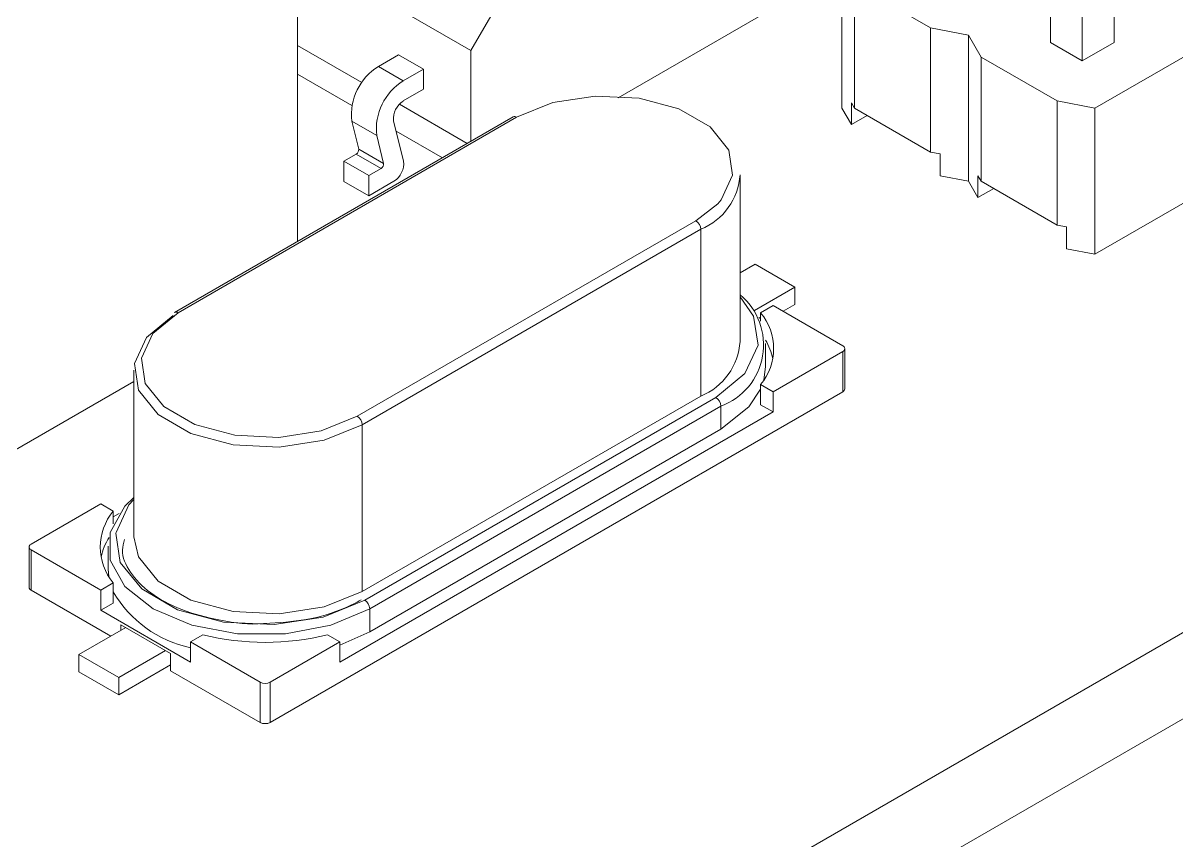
# Model space of a CAD drawing. Header units: millimetres. Extents: x -37 to 256, y 6 to 200.
# Drawn here: x 48.83 to 57.02, y 161.77 to 167.57 of the extents above; entities that cross this region are included whole.
import ezdxf

# ---------------------------------------------------------------- set-up
doc = ezdxf.new("R2010")
doc.units = ezdxf.units.MM

msp = doc.modelspace()

# ---------------------------------------------------------------- linework, layer by layer
at = {"color": 7, "linetype": 'Continuous', "lineweight": 15}
for p, q in [((40.4534, 153.6592), (82.8798, 178.1514)), ((40.4534, 153.0468), (82.8798, 177.539)), ((50.7772, 171.764), (50.7772, 166.0245)), ((56.1229, 167.4362), (56.1229, 169.6784)), ((56.5754, 167.4362), (56.5754, 169.6784)), ((56.3492, 167.3056), (56.3492, 169.5478)), ((52.0075, 167.3791), (50.7772, 168.0893)), ((54.6429, 166.9695), (54.6429, 168.0065)), ((53.0532, 167.0437), (54.4294, 167.8381)), ((54.7327, 167.851), (55.2715, 167.5399)), ((54.7327, 166.9695), (54.7327, 167.851)), ((52.1489, 167.624), (52.0075, 167.3791)), ((55.2715, 167.5399), (55.5409, 167.4881)), ((55.2715, 167.5399), (55.2715, 166.6585)), ((55.6307, 167.3325), (55.5409, 167.4881)), ((55.5409, 166.4511), (55.5409, 167.4881)), ((50.7772, 167.4156), (51.2338, 167.152)), ((52.0075, 167.3791), (52.0075, 166.7348)), ((56.3492, 167.3056), (56.1229, 167.4362)), ((56.5754, 167.4362), (56.3492, 167.3056)), ((56.439, 166.9696), (57.1574, 167.3844)), ((51.4949, 167.3484), (51.3513, 167.2656)), ((51.4949, 167.3484), (51.6716, 167.2464)), ((55.6307, 167.3325), (56.1695, 167.0215)), ((55.6307, 166.4511), (55.6307, 167.3325)), ((51.1631, 166.9887), (50.7772, 167.2116)), ((51.3513, 167.2656), (51.5281, 167.1635)), ((51.6716, 167.2464), (51.5281, 167.1635)), ((51.6716, 167.2464), (51.6716, 167.1035)), ((51.6716, 167.1035), (51.5281, 167.0206)), ((51.5004, 166.9981), (51.982, 166.72)), ((54.6429, 166.9695), (54.7103, 166.8528)), ((54.7327, 166.9695), (54.7103, 167.0084)), ((54.7103, 167.0084), (54.7103, 166.8528)), ((55.2715, 166.6585), (54.7327, 166.9695)), ((56.1695, 167.0215), (56.439, 166.9696)), ((56.1695, 167.0215), (56.1695, 166.14)), ((56.439, 165.9326), (56.439, 166.9696)), ((52.3078, 166.9081), (49.9036, 165.5202)), ((52.3328, 166.9056), (49.9286, 165.5178)), ((54.8225, 166.9177), (54.7103, 166.8528)), ((51.1627, 166.8778), (51.3394, 166.7758)), ((51.1627, 166.8778), (51.2115, 166.6794)), ((51.4595, 166.8796), (51.5302, 166.5924)), ((51.8053, 166.618), (51.4773, 166.8074)), ((51.3394, 166.7758), (51.3883, 166.5774)), ((51.1944, 166.6442), (51.106, 166.5931)), ((51.1944, 166.6442), (51.3711, 166.5421)), ((51.3883, 166.5774), (51.2115, 166.6794)), ((55.2715, 166.6585), (55.3389, 166.6455)), ((55.3389, 166.6455), (55.3389, 166.4899)), ((51.106, 166.5931), (51.2827, 166.4911)), ((51.106, 166.4502), (51.106, 166.5931)), ((51.3711, 166.5421), (51.2827, 166.4911)), ((51.2827, 166.3482), (51.2827, 166.4911)), ((53.9192, 165.3135), (53.9192, 166.4974)), ((55.5409, 166.4511), (55.3389, 166.4899)), ((55.6307, 166.4511), (55.6083, 166.49)), ((55.6083, 166.49), (55.6083, 166.3344)), ((51.106, 166.4502), (51.2827, 166.3482)), ((51.4616, 166.4515), (51.2827, 166.3482)), ((55.6083, 166.3344), (55.5409, 166.4511)), ((55.7206, 166.3992), (55.6083, 166.3344)), ((56.1695, 166.14), (55.6307, 166.4511)), ((56.439, 165.9326), (57.1574, 166.3474)), ((53.6056, 166.1709), (53.7602, 166.2905)), ((51.2014, 164.783), (53.6056, 166.1709)), ((53.6409, 166.1096), (51.2368, 164.7218)), ((53.6409, 166.1096), (53.6409, 164.9257)), ((56.1695, 166.14), (56.2369, 166.1271)), ((56.2369, 166.1271), (56.2369, 165.9715)), ((56.2369, 165.9715), (56.439, 165.9326)), ((54.0263, 165.8625), (53.9192, 165.8006)), ((54.3091, 165.6992), (54.0263, 165.8625)), ((54.3091, 165.6992), (54.0217, 165.5332)), ((54.3091, 165.5767), (54.3091, 165.6992)), ((54.3091, 165.5767), (54.2243, 165.5277)), ((54.1536, 165.5686), (54.0652, 165.5175)), ((54.0652, 165.5175), (54.0652, 165.4576)), ((54.6486, 165.2828), (54.1536, 165.5686)), ((54.0652, 165.4767), (54.0519, 165.4844)), ((54.1009, 165.1348), (54.1009, 165.2981)), ((54.6632, 164.9766), (54.6632, 165.2624)), ((54.1536, 164.9563), (54.6486, 165.242)), ((54.6486, 164.9562), (54.6486, 165.242)), ((49.615, 165.1095), (49.615, 163.9256)), ((54.0884, 165.0399), (54.1009, 165.1348)), ((44.3425, 161.9865), (49.615, 165.0303)), ((54.0652, 165.0073), (54.0652, 164.8644)), ((54.1536, 164.9563), (54.0652, 165.0073)), ((50.5827, 162.609), (54.6486, 164.9562)), ((51.2368, 163.5378), (53.6409, 164.9257)), ((51.2544, 163.4765), (53.747, 164.9155)), ((54.1536, 164.9563), (54.1536, 164.8134)), ((53.7824, 164.8542), (51.2898, 163.4153)), ((53.7824, 164.8542), (53.7824, 164.6909)), ((54.1536, 164.8134), (54.0652, 164.8644)), ((51.0777, 163.0377), (54.1536, 164.8134)), ((51.2368, 164.7218), (51.2368, 163.5378)), ((51.2898, 163.252), (53.7824, 164.6909)), ((49.3806, 164.1603), (48.8856, 163.8745)), ((49.3806, 164.1603), (49.469, 164.1092)), ((49.469, 164.1092), (49.469, 164.0187)), ((49.5115, 164.0929), (49.469, 164.0684)), ((48.871, 163.8541), (48.871, 163.5683)), ((49.4333, 163.8592), (49.4333, 163.6959)), ((48.8856, 163.8337), (48.8856, 163.5479)), ((48.8856, 163.8337), (49.3806, 163.548)), ((49.4333, 163.6959), (49.4368, 163.6459)), ((48.8856, 163.5479), (49.4513, 163.2214)), ((49.3806, 163.548), (49.469, 163.599)), ((49.3806, 163.548), (49.3806, 163.4051)), ((49.469, 163.599), (49.469, 163.4561)), ((49.3806, 163.4051), (49.469, 163.4561)), ((49.3806, 163.4051), (50.017, 163.0377)), ((51.2898, 163.4153), (51.2898, 163.252)), ((49.2251, 163.0907), (49.5574, 163.2826)), ((49.8756, 163.0989), (49.522, 163.303)), ((49.522, 163.303), (49.522, 163.2622)), ((50.017, 163.1806), (50.1054, 163.2316)), ((51.0777, 163.1806), (50.9893, 163.2316)), ((51.0777, 163.1567), (51.2898, 163.252)), ((49.5079, 162.9275), (49.8402, 163.1193)), ((50.512, 162.8948), (50.017, 163.1806)), ((50.017, 163.1806), (50.017, 163.0377)), ((51.0777, 163.1806), (50.5827, 162.8948)), ((51.0777, 163.1806), (51.0777, 163.0377)), ((49.5079, 162.9275), (49.2251, 163.0907)), ((49.2251, 163.0907), (49.2251, 162.9683)), ((49.8756, 163.0989), (49.8756, 162.9764)), ((49.2251, 162.9683), (49.5079, 162.805)), ((49.8756, 163.0172), (49.5079, 162.805)), ((49.8756, 162.9764), (50.512, 162.609)), ((49.5079, 162.805), (49.5079, 162.9275)), ((50.512, 162.609), (50.512, 162.8948)), ((50.5827, 162.8948), (50.5827, 162.609))]:
    msp.add_line(p, q, dxfattribs=at)
at = {"color": 8, "linetype": 'Continuous', "lineweight": 15, "flags": 128}
for points in [[(53.7602, 166.2905), (53.7849, 166.3187), (53.8658, 166.493), (53.8385, 166.6727), (53.7064, 166.8363), (53.4854, 166.9639), (53.2021, 167.0401), (52.8907, 167.0558), (52.5888, 167.0091), (52.3328, 166.9056)], [(53.747, 164.9155), (53.9537, 165.0858), (54.0469, 165.2868), (54.0155, 165.494), (53.9192, 165.631)], [(49.615, 164.1921), (49.5805, 164.1532), (49.4883, 163.9585)]]:
    msp.add_lwpolyline(points, dxfattribs=at)
at = {"color": 7, "linetype": 'Continuous', "lineweight": 15, "flags": 128}
for points in [[(51.2368, 164.7218), (50.9665, 164.6125), (50.6478, 164.5632), (50.3191, 164.5798), (50.0201, 164.6603), (49.7868, 164.795), (49.6474, 164.9676), (49.6186, 165.1573), (49.704, 165.3413), (49.8933, 165.4973)], [(49.9286, 165.5178), (49.7493, 165.3699), (49.6684, 165.1957), (49.6957, 165.0159), (49.8278, 164.8524), (50.0488, 164.7248), (50.3321, 164.6485), (50.6435, 164.6328), (50.9454, 164.6795), (51.2014, 164.783)], [(53.7824, 164.6909), (53.9823, 164.8498), (54.0652, 164.9753)], [(51.2898, 163.4153), (51.0145, 163.2998), (50.6909, 163.2391), (50.3507, 163.2391), (50.0271, 163.2998), (49.7518, 163.4153), (49.5519, 163.5742), (49.4467, 163.761), (49.4467, 163.9574), (49.5519, 164.1442), (49.615, 164.2066)], [(49.4883, 163.9585), (49.4873, 163.9522), (49.5187, 163.745), (49.671, 163.5565), (49.9257, 163.4094), (50.2523, 163.3215), (50.6112, 163.3034), (50.9593, 163.3572), (51.2544, 163.4765)], [(49.615, 163.9256), (49.6474, 163.7836), (49.7868, 163.611), (50.0201, 163.4763), (50.3191, 163.3958), (50.6478, 163.3792), (50.9665, 163.4285), (51.2368, 163.5378)]]:
    msp.add_lwpolyline(points, dxfattribs=at)
at = {"color": 7, "linetype": 'Continuous', "lineweight": 15}
for centre, radius, start, end in [((51.5605, 166.924), 0.4005, 121.48012, 186.61822), ((51.7373, 166.8219), 0.4005, 121.48012, 186.61822), ((51.6042, 166.8964), 0.1456, 121.48012, 186.61822), ((51.1753, 166.6752), 0.0364, 301.48012, 6.61822), ((51.3521, 166.5732), 0.0364, 301.48012, 6.61822), ((51.3855, 166.5757), 0.1456, 301.48012, 6.61822), ((53.4681, 166.5274), 0.4521, 292.47641, 356.20345), ((53.5642, 166.1062), 0.0768, 2.60548, 57.39452), ((53.6221, 165.2894), 0.4638, 290.21772, 50.16268), ((49.914, 165.4973), 0.0251, 54.38183, 114.31395), ((53.7591, 165.2624), 0.3985, 320.19027, 39.80973), ((53.4681, 165.3434), 0.4521, 292.47641, 356.20345), ((53.7347, 165.1043), 0.4259, 11.73639, 30.95657), ((54.6408, 165.2624), 0.0218, 290.78342, 69.21658), ((53.7056, 164.8507), 0.0768, 2.60548, 57.39452), ((54.6382, 164.9791), 0.0251, 294.37466, 354.3052), ((51.16, 164.7183), 0.0768, 2.60548, 57.39452), ((49.7751, 163.8541), 0.3985, 140.19027, 219.80973), ((48.8934, 163.8541), 0.0218, 110.78342, 249.21658), ((49.8018, 163.6953), 0.4284, 147.89478, 168.2259), ((48.896, 163.5708), 0.0251, 185.6948, 245.62534), ((50.187, 163.951), 0.8291, 210.00453, 258.17031), ((51.213, 163.4118), 0.0768, 2.60548, 57.39452), ((50.5473, 165.0025), 1.8252, 255.98784, 284.01216), ((50.5473, 162.9631), 0.0769, 242.60967, 297.39033), ((50.5473, 162.6773), 0.0769, 242.60967, 297.39033)]:
    msp.add_arc(centre, radius, start, end, dxfattribs=at)
at = {"color": 8, "linetype": 'Continuous', "lineweight": 15}
msp.add_arc((52.3181, 166.8852), 0.0251, 54.38183, 114.31395, dxfattribs=at)
at = {"color": 7, "linetype": 'Continuous', "lineweight": 15}
for points, knots in [([(50.5441, 163.3111), (50.5415, 163.3109), (50.4378, 163.3005), (50.2258, 163.33), (49.9464, 163.4023), (49.7211, 163.5246), (49.5798, 163.6743), (49.5214, 163.8051), (49.542, 163.8822), (49.5485, 163.9066)], [0, 0, 0, 0, 0.0047059, 0.1879969, 0.3709864, 0.5530829, 0.7342003, 0.9157999, 1, 1, 1, 1]), ([(51.2294, 163.479), (51.1909, 163.4588), (51.0778, 163.3997), (50.8462, 163.3297), (50.6441, 163.3173), (50.5441, 163.3111)], [0, 0, 0, 0, 0.207303, 0.607839, 1, 1, 1, 1])]:
    msp.add_open_spline(points, degree=3, knots=knots, dxfattribs=at)

doc.saveas('drawing.dxf')
